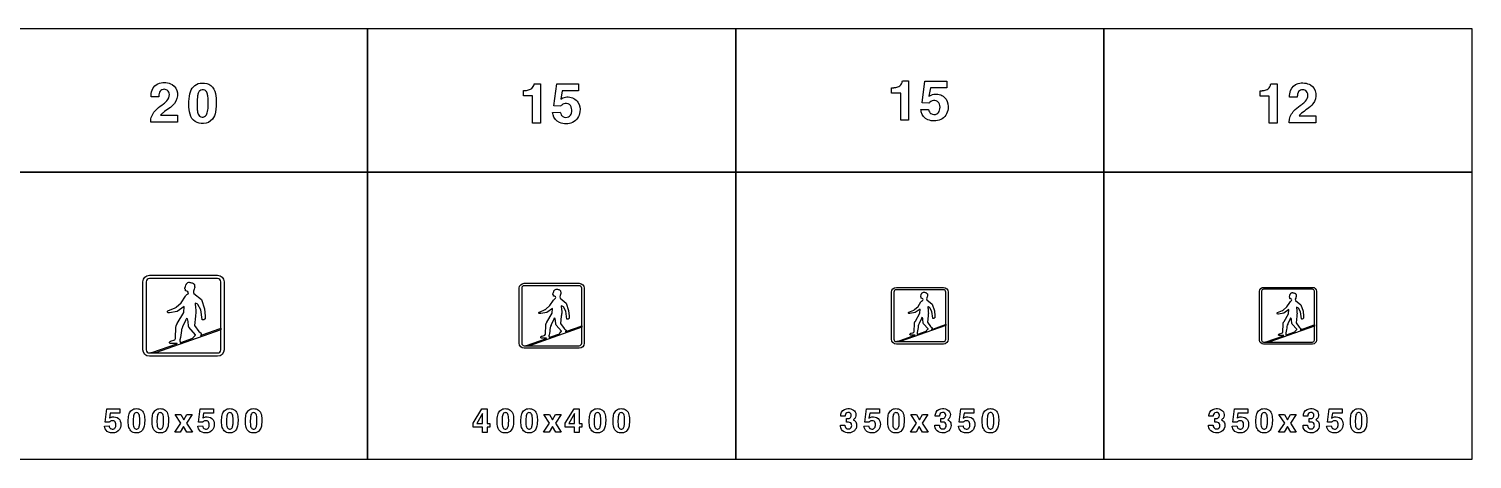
# Model space of a CAD drawing. Extents: x 0 to 18160, y 1159 to 3814.
# Drawn here: x 9262 to 18160, y 1159 to 3814 of the extents above; entities that cross this region are included whole.
import ezdxf

# ---------------------------------------------------------------- set-up
doc = ezdxf.new("R2010")
doc.units = 0
doc.header["$MEASUREMENT"] = 0

msp = doc.modelspace()

# ---------------------------------------------------------------- linework, layer by layer
for points in [[(9080, 2928.73), (11350, 2928.73), (11350, 3813.73), (9080, 3813.73)], [(11350, 2928.73), (13620, 2928.73), (13620, 3813.73), (11350, 3813.73)], [(13620, 2928.73), (15890, 2928.73), (15890, 3813.73), (13620, 3813.73)], [(15890, 2928.73), (18160, 2928.73), (18160, 3813.73), (15890, 3813.73)], [(9080, 1158.73), (11350, 1158.73), (11350, 2928.73), (9080, 2928.73)], [(11350, 1158.73), (13620, 1158.73), (13620, 2928.73), (11350, 2928.73)], [(13620, 1158.73), (15890, 1158.73), (15890, 2928.73), (13620, 2928.73)], [(15890, 1158.73), (18160, 1158.73), (18160, 2928.73), (15890, 2928.73)], [(10198.2, 1380.53), (10163.1, 1435.08), (10197.9, 1435.08), (10216.2, 1401.03), (10234.9, 1435.08), (10269, 1435.08), (10233.5, 1381.05), (10270, 1325.03), (10235.4, 1325.03), (10215.6, 1361.12), (10195.2, 1325.03), (10161, 1325.03)], [(12001, 1380.83), (12055.2, 1468.69), (12087.1, 1468.69), (12087.1, 1377.96), (12103.3, 1377.96), (12103.3, 1355.14), (12087.1, 1355.14), (12087.1, 1323.79), (12058.6, 1323.79), (12058.6, 1355.14), (12001, 1355.14)], [(12058.6, 1439.5), (12022.6, 1377.96), (12058.6, 1377.96)], [(12472.5, 1380.53), (12437.4, 1435.08), (12472.2, 1435.08), (12490.5, 1401.03), (12509.2, 1435.08), (12543.3, 1435.08), (12507.8, 1381.05), (12544.3, 1325.03), (12509.7, 1325.03), (12489.9, 1361.12), (12469.5, 1325.03), (12435.3, 1325.03)], [(12569, 1380.84), (12623.3, 1468.71), (12655.1, 1468.71), (12655.1, 1377.98), (12671.3, 1377.98), (12671.3, 1355.16), (12655.1, 1355.16), (12655.1, 1323.81), (12626.6, 1323.81), (12626.6, 1355.16), (12569, 1355.16)], [(12626.6, 1439.52), (12590.6, 1377.98), (12626.6, 1377.98)], [(14734.2, 1380.51), (14699.1, 1435.06), (14733.9, 1435.06), (14752.1, 1401.01), (14770.8, 1435.06), (14805, 1435.06), (14769.4, 1381.04), (14806, 1325.02), (14771.4, 1325.02), (14751.6, 1361.11), (14731.2, 1325.02), (14697, 1325.02)], [(17004.2, 1380.51), (16969.1, 1435.06), (17003.9, 1435.06), (17022.1, 1401.01), (17040.8, 1435.06), (17075, 1435.06), (17039.4, 1381.04), (17076, 1325.02), (17041.4, 1325.02), (17021.6, 1361.11), (17001.2, 1325.02), (16967, 1325.02)]]:
    msp.add_lwpolyline(points, close=True)
for points in [[(10012.9, 3237.58, -0.0640343), (10014.2, 3258.51, -0.161687), (10050, 3319.06, -0.0283718), (10091.8, 3351.44, 0.0545111), (10112.7, 3369.38, 0.192461), (10127.7, 3408.91, 0.234238), (10114.1, 3435.29, 0.196223), (10088.8, 3440.07, 0.252425), (10066.8, 3422.89, 0.0856617), (10062.7, 3405.87, 0.0202329), (10062, 3394.18), (10015.3, 3394.18, -0.0983795), (10021.4, 3435.49, -0.245047), (10067.6, 3478.62, -0.207102), (10144.5, 3470.28, -0.233443), (10177, 3417.95, -0.20961), (10158.8, 3353.77, -0.0785124), (10124.9, 3322.3, 0.0107372), (10089.1, 3296.51, 0.0665092), (10073.2, 3280.47), (10177.7, 3280.47), (10177.7, 3237.58)], [(10247.9, 3350.22, -0.0563084), (10253.9, 3413.06, -0.130301), (10276.1, 3456.86, -0.174843), (10317.9, 3478.26, -0.147552), (10371, 3471.63, -0.192146), (10407.8, 3428.46, -0.0833996), (10417.1, 3371.43, -0.0545507), (10412.1, 3300.65, -0.116773), (10393, 3256.58, -0.221099), (10338.1, 3228.89, -0.162564), (10286.7, 3241.41, -0.174743), (10255.4, 3286.83, -0.0640867), (10247.9, 3345.52)], [(12310.9, 3433.18), (12324.1, 3433.18, 0.0261527), (12330.1, 3433.85, 0.0824327), (12354.9, 3441.08, 0.211118), (12374.9, 3464.81, 0.0230957), (12377.6, 3474.72), (12415.7, 3474.72), (12415.7, 3232.74), (12367.1, 3232.74), (12367.1, 3399.76), (12310.9, 3399.76)], [(12491, 3297.73), (12538, 3299.51, 0.0452719), (12544.4, 3283.28, 0.0567733), (12549.1, 3276.41, 0.070207), (12553.5, 3272.93, 0.264984), (12589.6, 3271.03, 0.20748), (12607, 3294.14, 0.147389), (12605.8, 3332.17, 0.308532), (12576.4, 3353.58, 0.215743), (12546.7, 3343.35, 0.028781), (12541.3, 3337.11), (12498.7, 3339.12), (12516.5, 3473.8), (12650.5, 3473.8), (12650.5, 3431.93), (12550.1, 3431.93), (12541.1, 3379.92, -0.0211252), (12554.1, 3387.46, -0.121371), (12587.4, 3393.31, -0.244671), (12647.2, 3361.36, -0.173069), (12658.8, 3302.23, -0.256779), (12613.6, 3236.24, -0.199585), (12534, 3235.17, -0.245625), (12493.7, 3284.07, -0.0170062)], [(14580.9, 3450.67), (14594, 3450.67, 0.0261527), (14600.1, 3451.35, 0.0824327), (14624.9, 3458.57, 0.211118), (14644.9, 3482.31, 0.0230957), (14647.6, 3492.22), (14685.7, 3492.22), (14685.7, 3250.24), (14637.1, 3250.24), (14637.1, 3417.26), (14580.9, 3417.26)], [(14761, 3315.23), (14808, 3317.01, 0.0452719), (14814.4, 3300.77, 0.0567733), (14819.1, 3293.9, 0.070207), (14823.5, 3290.43, 0.264984), (14859.6, 3288.53, 0.20748), (14877, 3311.64, 0.147389), (14875.8, 3349.67, 0.308532), (14846.4, 3371.07, 0.215743), (14816.7, 3360.85, 0.028781), (14811.3, 3354.61), (14768.7, 3356.62), (14786.5, 3491.3), (14920.5, 3491.3), (14920.5, 3449.43), (14820.1, 3449.43), (14811.1, 3397.42, -0.0211252), (14824, 3404.96, -0.121371), (14857.4, 3410.81, -0.244671), (14917.2, 3378.86, -0.173069), (14928.7, 3319.73, -0.256779), (14883.6, 3253.74, -0.199585), (14804, 3252.67, -0.245625), (14763.7, 3301.56, -0.0170062)], [(16852.4, 3432.16), (16865.5, 3432.16, 0.0261527), (16871.5, 3432.83, 0.0824327), (16896.4, 3440.06, 0.211118), (16916.4, 3463.79, 0.0230957), (16919, 3473.7), (16957.1, 3473.7), (16957.1, 3231.72), (16908.5, 3231.72), (16908.5, 3398.74), (16852.4, 3398.74)], [(17032.5, 3234.72, -0.0640343), (17033.8, 3255.65, -0.161687), (17069.6, 3316.19, -0.0283718), (17111.4, 3348.58, 0.0545111), (17132.3, 3366.51, 0.192461), (17147.3, 3406.04, 0.234238), (17133.7, 3432.42, 0.196223), (17108.4, 3437.2, 0.252425), (17086.4, 3420.02, 0.0856617), (17082.3, 3403, 0.0202329), (17081.6, 3391.31), (17034.9, 3391.31, -0.0983795), (17041, 3432.62, -0.245047), (17087.1, 3475.75, -0.207102), (17164.1, 3467.42, -0.233443), (17196.6, 3415.09, -0.20961), (17178.4, 3350.91, -0.0785124), (17144.5, 3319.43, 0.0107372), (17108.7, 3293.64, 0.0665092), (17092.8, 3277.61), (17197.3, 3277.61), (17197.3, 3234.72)], [(10299.2, 3319.69, 0.0124589), (10299.8, 3313.37, 0.0668192), (10305.4, 3287.98, 0.615362), (10356.3, 3282.37, 0.0726881), (10361.7, 3295.4, 0.0588562), (10366.4, 3332.68, 0.0389037), (10364.8, 3399.67, 0.084671), (10358.2, 3423.01, 0.156013), (10346.8, 3435.17, 0.143208), (10331, 3438.14, 0.172584), (10315.3, 3431.93, 0.132565), (10305.3, 3416.37, 0.0498315), (10300.8, 3394.65, 0.0368731)], [(10005, 1793.73, -0.414213), (9965, 1833.73), (9965, 2253.73, -0.414213), (10005, 2293.73), (10425, 2293.73, -0.414213), (10465, 2253.73), (10465, 1833.73, -0.414213), (10425, 1793.73)], [(10005, 1813.73), (10425, 1813.73, 0.414213), (10445, 1833.73), (10445, 2253.73, 0.414213), (10425, 2273.73), (10005, 2273.73, 0.414213), (9985, 2253.73), (9985, 1833.73, 0.414213)], [(10175, 1870.91, 0.0567649), (10174.8, 1871.85), (10133.1, 1871.97, -0.0508639), (10130, 1874.92, -0.133169), (10129.1, 1876.8, -0.131043), (10129.5, 1879.87, -0.0101784), (10131.3, 1883.4, -0.199456), (10134.7, 1886.23), (10137.8, 1887.07), (10140.7, 1887.94), (10155, 1891.93, 0.253061), (10166.2, 1902.74), (10167.8, 1974.83, -0.0256857), (10170.3, 1983.55, -0.0723394), (10171.8, 1986.63, 0.0199243), (10173, 1988.3, -0.0137899), (10174.4, 1991.03, 0.0345737), (10176.9, 1995.04), (10216.4, 2064.32), (10219.1, 2101.38), (10176.3, 2069.89), (10129.3, 2060.84), (10117.9, 2060.86), (10115.9, 2065.36, 0.036649), (10115.8, 2066.66, -0.105235), (10115.9, 2069.78, -0.13669), (10118.7, 2073.5), (10163.7, 2092.46, 0.0907276), (10169.6, 2096.11), (10200.2, 2123.27), (10200.7, 2123.64), (10226.5, 2163.71, -0.122815), (10239.8, 2176.81), (10243.5, 2179.57, 0.368363), (10241.9, 2191.06, 0.211916), (10229.3, 2196.75, -0.385325), (10227.8, 2197.73), (10227.4, 2205.35, 0.368378), (10226.9, 2206.08, -0.413368), (10223.8, 2214.05), (10227.3, 2225.03), (10229.1, 2231.76, -0.0883872), (10231.4, 2236.64, -0.0124485), (10233.9, 2239.67, -0.0240471), (10237.4, 2244.63, -0.168444), (10247.4, 2250.15, -0.0795729), (10250.8, 2250.19, 0.0148114), (10258.5, 2248.91, -0.034073), (10269.1, 2245.99, -0.0948834), (10276.4, 2241.5), (10278.9, 2239.16, -0.0812881), (10282, 2235.38, -0.0191795), (10282.5, 2234.15, 0.0185465), (10283.5, 2226.84, 0.0252788), (10284.1, 2222.97, -0.0635996), (10284.3, 2220.54, -0.00616), (10283.5, 2215.51, -0.041713), (10279.3, 2200.77, 0.28875), (10278.5, 2181.44), (10325.1, 2142.84), (10344.5, 2086.34), (10348.2, 2041.45, -0.0238113), (10348.7, 2029.4, -0.0203937), (10348.6, 2027.31, -0.210522), (10346.2, 2022.27, -0.150925), (10335.7, 2017.59, -0.0627098), (10332.7, 2017.56, -0.133775), (10330.4, 2018.49), (10330.3, 2019.38), (10322.2, 2079.67), (10304.3, 2112.67), (10298.6, 2116.45, 0.127305), (10287.7, 2121.29), (10287.6, 2109.79, -0.0497893), (10289, 2100.49), (10290.9, 2072.37, -0.0049151), (10291.3, 2064.86, -0.033578), (10291.3, 2063.76, -0.0192314), (10289.4, 2049.44), (10288.2, 2041.63), (10282.9, 1984.23), (10309.4, 1945.96, 0.13893), (10311.8, 1943.75), (10321.4, 1937.27, -0.0716663), (10322.8, 1935.94, -0.038619), (10324.6, 1932.85, -0.231903), (10323.7, 1926.45), (10319.2, 1922.33), (10319.5, 1921.02), (10321.6, 1921.97), (10330.6, 1925.2), (10441.3, 1965.47), (10442.1, 1965.76), (10445, 1966.79), (10445, 1955.74), (10041.8, 1813.73), (10013.6, 1813.73), (10019.6, 1815.87), (10172.9, 1870.1)], [(12315, 1843.73, -0.414213), (12285, 1873.73), (12285, 2213.73, -0.414213), (12315, 2243.73), (12655, 2243.73, -0.414213), (12685, 2213.73), (12685, 1873.73, -0.414213), (12655, 1843.73)], [(12315, 1858.73), (12655, 1858.73, 0.414213), (12670, 1873.73), (12670, 2213.73, 0.414213), (12655, 2228.73), (12315, 2228.73, 0.414213), (12300, 2213.73), (12300, 1873.73, 0.414213)], [(12454, 1904.47, 0.0567649), (12453.8, 1905.22), (12420.5, 1905.32, -0.0508639), (12418, 1907.68, -0.133169), (12417.2, 1909.19, -0.131043), (12417.6, 1911.64, -0.0101784), (12419.1, 1914.46, -0.199456), (12421.8, 1916.73), (12424.2, 1917.4), (12426.6, 1918.1), (12438, 1921.29, 0.253061), (12446.9, 1929.94), (12448.3, 1987.61, -0.0256857), (12450.3, 1994.58, -0.0723394), (12451.5, 1997.05, 0.0199243), (12452.4, 1998.39, -0.0137899), (12453.5, 2000.57, 0.0345737), (12455.5, 2003.77), (12487.1, 2059.2), (12489.3, 2088.85), (12455.1, 2063.65), (12417.5, 2056.42), (12408.3, 2056.43), (12406.7, 2060.03, 0.036649), (12406.6, 2061.07, -0.105235), (12406.7, 2063.57, -0.13669), (12408.9, 2066.54), (12444.9, 2081.72, 0.0907276), (12449.7, 2084.63), (12474.4, 2106.51), (12495.2, 2138.72, -0.122815), (12505.8, 2149.19), (12508.8, 2151.4, 0.368363), (12507.6, 2160.6, 0.211916), (12497.5, 2165.14, -0.385325), (12496.3, 2165.93), (12495.9, 2172.02, 0.368378), (12495.5, 2172.61, -0.413368), (12493.1, 2178.98), (12495.8, 2187.77), (12497.3, 2193.15, -0.0883872), (12499.1, 2197.05, -0.0124485), (12501.1, 2199.48, -0.0240471), (12503.9, 2203.45, -0.168444), (12511.9, 2207.87, -0.0795729), (12514.6, 2207.9, 0.0148114), (12520.8, 2206.87, -0.034073), (12529.3, 2204.54, -0.0948834), (12535.1, 2200.95), (12537.1, 2199.07, -0.0812881), (12539.6, 2196.05, -0.0191795), (12540, 2195.07, 0.0185465), (12540.8, 2189.22, 0.0252788), (12541.2, 2186.12, -0.0635996), (12541.4, 2184.18, -0.00616), (12540.8, 2180.16, -0.041713), (12537.5, 2168.36, 0.28875), (12536.8, 2152.9), (12574.1, 2122.02), (12589.6, 2076.82), (12592.6, 2040.91, -0.0238113), (12593, 2031.26, -0.0203937), (12592.9, 2029.59, -0.210522), (12591, 2025.56, -0.150925), (12582.6, 2021.82, -0.0627098), (12580.2, 2021.79, -0.133775), (12578.3, 2022.53), (12578.2, 2023.25), (12571.8, 2071.48), (12557.5, 2097.88), (12552.9, 2100.9, 0.127305), (12544.1, 2104.78), (12544.1, 2095.58, -0.0497893), (12545.2, 2088.14), (12546.7, 2065.64, -0.0049151), (12547, 2059.63, -0.033578), (12547, 2058.75, -0.0192314), (12545.5, 2047.3), (12544.5, 2041.05), (12540.3, 1995.13), (12561.5, 1964.51, 0.13893), (12563.5, 1962.75), (12571.1, 1957.56, -0.0716663), (12572.3, 1956.5, -0.038619), (12573.7, 1954.02, -0.231903), (12573, 1948.9), (12569.3, 1945.61), (12569.6, 1944.56), (12571.3, 1945.32), (12578.4, 1947.91), (12667, 1980.12), (12667.7, 1980.35), (12670, 1981.18), (12670, 1972.33), (12347.4, 1858.73), (12324.9, 1858.73), (12329.7, 1860.44), (12452.3, 1903.83)], [(14610, 1868.73, -0.414213), (14580, 1898.73), (14580, 2188.73, -0.414213), (14610, 2218.73), (14900, 2218.73, -0.414213), (14930, 2188.73), (14930, 1898.73, -0.414213), (14900, 1868.73)], [(14610, 1883.73), (14900, 1883.73, 0.414213), (14915, 1898.73), (14915, 2188.73, 0.414213), (14900, 2203.73), (14610, 2203.73, 0.414213), (14595, 2188.73), (14595, 1898.73, 0.414213)], [(14726, 1923.74, 0.0567649), (14725.9, 1924.39), (14696.7, 1924.48, -0.0508639), (14694.5, 1926.54, -0.133169), (14693.8, 1927.86, -0.131043), (14694.2, 1930.01, -0.0101784), (14695.4, 1932.48, -0.199456), (14697.8, 1934.47), (14699.9, 1935.05), (14702, 1935.66), (14712, 1938.45, 0.253061), (14719.8, 1946.02), (14721, 1996.49, -0.0256857), (14722.7, 2002.58, -0.0723394), (14723.8, 2004.75, 0.0199243), (14724.6, 2005.91, -0.0137899), (14725.6, 2007.82, 0.0345737), (14727.3, 2010.63), (14755, 2059.12), (14756.9, 2085.07), (14726.9, 2063.02), (14694, 2056.69), (14686, 2056.7), (14684.6, 2059.85, 0.036649), (14684.5, 2060.76, -0.105235), (14684.6, 2062.95, -0.13669), (14686.6, 2065.55), (14718.1, 2078.83, 0.0907276), (14722.2, 2081.38), (14743.8, 2100.52), (14762, 2128.7, -0.122815), (14771.3, 2137.87), (14773.9, 2139.8, 0.368363), (14772.8, 2147.85, 0.211916), (14764, 2151.82, -0.385325), (14763, 2152.51), (14762.6, 2157.84, 0.368378), (14762.3, 2158.35, -0.413368), (14760.2, 2163.94), (14762.6, 2171.63), (14763.9, 2176.33, -0.0883872), (14765.5, 2179.75, -0.0124485), (14767.2, 2181.87, -0.0240471), (14769.7, 2185.34, -0.168444), (14776.7, 2189.21, -0.0795729), (14779, 2189.23, 0.0148114), (14784.4, 2188.34, -0.034073), (14791.9, 2186.3, -0.0948834), (14796.9, 2183.15), (14798.7, 2181.51, -0.0812881), (14800.9, 2178.87, -0.0191795), (14801.2, 2178.01, 0.0185465), (14801.9, 2172.89, 0.0252788), (14802.3, 2170.18, -0.0635996), (14802.5, 2168.48, -0.00616), (14801.9, 2164.96, -0.041713), (14799, 2154.64, 0.28875), (14798.4, 2141.11), (14831, 2114.09), (14844.6, 2074.54), (14847.2, 2043.12, -0.0238113), (14847.6, 2034.68, -0.0203937), (14847.5, 2033.22, -0.210522), (14845.8, 2029.69, -0.150925), (14838.5, 2026.42, -0.0627098), (14836.4, 2026.39, -0.133775), (14834.8, 2027.04), (14834.7, 2027.67), (14829.1, 2069.87), (14816.5, 2092.97), (14812.5, 2095.61, 0.127305), (14804.9, 2099.01), (14804.8, 2090.95, -0.0497893), (14805.8, 2084.44), (14807.1, 2064.76, -0.0049151), (14807.4, 2059.51, -0.033578), (14807.4, 2058.74, -0.0192314), (14806.1, 2048.71), (14805.2, 2043.24), (14801.5, 2003.07), (14820.1, 1976.27, 0.13893), (14821.8, 1974.73), (14828.5, 1970.19, -0.0716663), (14829.5, 1969.26, -0.038619), (14830.7, 1967.09, -0.231903), (14830.1, 1962.62), (14826.9, 1959.73), (14827.1, 1958.81), (14828.6, 1959.48), (14834.9, 1961.75), (14912.4, 1989.93), (14913, 1990.13), (14915, 1990.86), (14915, 1983.12), (14632.7, 1883.72), (14613, 1883.72), (14617.2, 1885.21), (14724.5, 1923.18)], [(16874, 1868.74, -0.414213), (16850, 1892.74), (16850, 2194.73, -0.414213), (16874, 2218.73), (17176, 2218.73, -0.414213), (17200, 2194.73), (17200, 1892.74, -0.414213), (17176, 1868.74)], [(16874, 1880.74), (17176, 1880.74, 0.414213), (17188, 1892.74), (17188, 2194.73, 0.414213), (17176, 2206.73), (16874, 2206.73, 0.414213), (16862, 2194.73), (16862, 1892.74, 0.414213)], [(16999.1, 1920.75, 0.0567649), (16998.9, 1921.41), (16969.7, 1921.5, -0.0508639), (16967.6, 1923.56, -0.133169), (16966.9, 1924.88, -0.131043), (16967.2, 1927.02, -0.0101784), (16968.5, 1929.5, -0.199456), (16970.9, 1931.48), (16973, 1932.07), (16975.1, 1932.68), (16985.1, 1935.47, 0.253061), (16992.9, 1943.04), (16994.1, 1993.5, -0.0256857), (16995.8, 1999.6, -0.0723394), (16996.9, 2001.76, 0.0199243), (16997.7, 2002.93, -0.0137899), (16998.7, 2004.84, 0.0345737), (17000.4, 2007.64), (17028.1, 2056.14), (17030, 2082.08), (17000, 2060.04), (16967.1, 2053.71), (16959.1, 2053.72), (16957.7, 2056.87, 0.036649), (16957.6, 2057.78, -0.105235), (16957.7, 2059.96, -0.13669), (16959.7, 2062.57), (16991.2, 2075.84, 0.0907276), (16995.3, 2078.39), (17016.9, 2097.54), (17035.1, 2125.72, -0.122815), (17044.4, 2134.89), (17047, 2136.82, 0.368363), (17045.9, 2144.86, 0.211916), (17037.1, 2148.84, -0.385325), (17036.1, 2149.53), (17035.7, 2154.86, 0.368378), (17035.4, 2155.37, -0.413368), (17033.3, 2160.95), (17035.7, 2168.64), (17037, 2173.35, -0.0883872), (17038.6, 2176.76, -0.0124485), (17040.3, 2178.88, -0.0240471), (17042.8, 2182.36, -0.168444), (17049.8, 2186.23, -0.0795729), (17052.1, 2186.25, 0.0148114), (17057.5, 2185.35, -0.034073), (17065, 2183.31, -0.0948834), (17070, 2180.17), (17071.8, 2178.53, -0.0812881), (17074, 2175.89, -0.0191795), (17074.3, 2175.02, 0.0185465), (17075, 2169.91, 0.0252788), (17075.4, 2167.2, -0.0635996), (17075.6, 2165.5, -0.00616), (17075, 2161.98, -0.041713), (17072.1, 2151.65, 0.28875), (17071.5, 2138.13), (17104.1, 2111.11), (17117.7, 2071.56), (17120.3, 2040.14, -0.0238113), (17120.7, 2031.7, -0.0203937), (17120.6, 2030.23, -0.210522), (17118.9, 2026.71, -0.150925), (17111.6, 2023.43, -0.0627098), (17109.5, 2023.41, -0.133775), (17107.9, 2024.06), (17107.8, 2024.68), (17102.2, 2066.89), (17089.6, 2089.98), (17085.6, 2092.63, 0.127305), (17078, 2096.02), (17077.9, 2087.97, -0.0497893), (17078.9, 2081.46), (17080.2, 2061.78, -0.0049151), (17080.5, 2056.52, -0.033578), (17080.5, 2055.75, -0.0192314), (17079.2, 2045.73), (17078.3, 2040.26), (17074.6, 2000.08), (17093.1, 1973.29, 0.13893), (17094.9, 1971.74), (17101.6, 1967.21, -0.0716663), (17102.6, 1966.28, -0.038619), (17103.8, 1964.11, -0.231903), (17103.2, 1959.63), (17100, 1956.75), (17100.2, 1955.83), (17101.7, 1956.49), (17108, 1958.76), (17185.5, 1986.94), (17186, 1987.15), (17188.1, 1987.87), (17188.1, 1980.13), (16905.8, 1880.73), (16886.1, 1880.73), (16890.3, 1882.23), (16997.6, 1920.19)], [(10274.6, 1906.31), (10275.4, 1909.41, -0.208243), (10278, 1914.11), (10284.7, 1920.5), (10287.6, 1923.24, 0.166799), (10288.9, 1925.36), (10288.3, 1926.59), (10248.9, 1972.13), (10245.4, 1980.22), (10243.8, 2008.96), (10241.8, 2016.04), (10240, 2023.53), (10233.5, 2026.56), (10230.5, 2021.79, -0.0076273), (10229.5, 2019), (10209.5, 1974.14), (10209, 1973.08, 0.0853891), (10202.4, 1952.6, -0.020977), (10193.1, 1895.3, -0.0052149), (10192.4, 1892.46, 0.157406), (10192.4, 1889.46, -0.0975752), (10193.3, 1885.75, 0.0813759), (10193.9, 1883.42, -0.01905), (10193.8, 1880.59, 0.0800373), (10194.1, 1878.45, 0.174753), (10194.9, 1878), (10199, 1879.31), (10272.8, 1905.6)], [(12533.7, 1932.79), (12534.3, 1935.27, -0.208243), (12536.4, 1939.03), (12541.7, 1944.14), (12544.1, 1946.33, 0.166799), (12545.2, 1948.03), (12544.7, 1949.02), (12513.1, 1985.45), (12510.3, 1991.92), (12509, 2014.91), (12507.4, 2020.58), (12506, 2026.57), (12500.8, 2028.99), (12498.4, 2025.17, -0.0076273), (12497.6, 2022.94), (12481.6, 1987.05), (12481.2, 1986.21, 0.0853891), (12475.9, 1969.83, -0.020977), (12468.5, 1923.98, -0.0052149), (12467.9, 1921.72, 0.157406), (12467.9, 1919.31, -0.0975752), (12468.7, 1916.35, 0.0813759), (12469.1, 1914.48, -0.01905), (12469.1, 1912.21, 0.0800373), (12469.3, 1910.5, 0.174753), (12469.9, 1910.14), (12473.2, 1911.19), (12532.2, 1932.23)], [(14795.7, 1948.52), (14796.3, 1950.69, -0.208243), (14798.1, 1953.98), (14802.8, 1958.45), (14804.8, 1960.37, 0.166799), (14805.8, 1961.85), (14805.3, 1962.71), (14777.7, 1994.59), (14775.3, 2000.25), (14774.2, 2020.37), (14772.7, 2025.33), (14771.5, 2030.57), (14766.9, 2032.69), (14764.8, 2029.35, -0.0076273), (14764.1, 2027.4), (14750.1, 1996), (14749.8, 1995.26, 0.0853891), (14745.2, 1980.92, -0.020977), (14738.7, 1940.81, -0.0052149), (14738.1, 1938.83, 0.157406), (14738.2, 1936.72, -0.0975752), (14738.8, 1934.13, 0.0813759), (14739.2, 1932.49, -0.01905), (14739.2, 1930.51, 0.0800373), (14739.3, 1929.02, 0.174753), (14739.9, 1928.7), (14742.8, 1929.62), (14794.4, 1948.02)], [(17068.8, 1945.53), (17069.4, 1947.7, -0.208243), (17071.2, 1950.99), (17075.9, 1955.47), (17077.9, 1957.38, 0.166799), (17078.8, 1958.87), (17078.4, 1959.73), (17050.8, 1991.61), (17048.4, 1997.27), (17047.2, 2017.39), (17045.8, 2022.35), (17044.6, 2027.59), (17040, 2029.71), (17037.9, 2026.37, -0.0076273), (17037.2, 2024.42), (17023.2, 1993.01), (17022.9, 1992.27, 0.0853891), (17018.2, 1977.94, -0.020977), (17011.8, 1937.83, -0.0052149), (17011.2, 1935.84, 0.157406), (17011.2, 1933.74, -0.0975752), (17011.9, 1931.15, 0.0813759), (17012.3, 1929.51, -0.01905), (17012.3, 1927.53, 0.0800373), (17012.4, 1926.03, 0.174753), (17013, 1925.72), (17015.9, 1926.64), (17067.5, 1945.04)], [(9727.75, 1362.61), (9755.92, 1363.68, 0.0452719), (9759.76, 1353.94, 0.0567733), (9762.6, 1349.82, 0.070207), (9765.26, 1347.73, 0.264984), (9786.87, 1346.59, 0.20748), (9797.32, 1360.46, 0.147389), (9796.63, 1383.28, 0.308532), (9779, 1396.12, 0.215743), (9761.13, 1389.98, 0.028781), (9757.91, 1386.24), (9732.34, 1387.45), (9743.03, 1468.25), (9823.46, 1468.25), (9823.46, 1443.13), (9763.2, 1443.13), (9757.82, 1411.93, -0.0211252), (9765.57, 1416.45, -0.121371), (9785.57, 1419.96, -0.244671), (9821.44, 1400.79, -0.173069), (9828.39, 1365.31, -0.256779), (9801.28, 1325.72, -0.199585), (9753.55, 1325.08, -0.245625), (9729.38, 1354.41, -0.0170062)], [(9874.18, 1393.02, -0.0563084), (9877.8, 1430.72, -0.130301), (9891.12, 1457, -0.174843), (9916.22, 1469.84, -0.147552), (9948.09, 1465.86, -0.192146), (9970.17, 1439.96, -0.0833996), (9975.72, 1405.74, -0.0545507), (9972.71, 1363.28, -0.116773), (9961.26, 1336.83, -0.221099), (9928.35, 1320.22, -0.162564), (9897.47, 1327.73, -0.174743), (9878.71, 1354.98, -0.0640867), (9874.23, 1390.2)], [(9905.01, 1374.7, 0.0124589), (9905.32, 1370.91, 0.0668192), (9908.68, 1355.67, 0.615362), (9939.23, 1352.3, 0.0726881), (9942.5, 1360.12, 0.0588562), (9945.32, 1382.49, 0.0389037), (9944.34, 1422.68, 0.084671), (9940.39, 1436.69, 0.156013), (9933.52, 1443.99, 0.143208), (9924.08, 1445.76, 0.172584), (9914.63, 1442.04, 0.132565), (9908.66, 1432.71, 0.0498315), (9905.93, 1419.67, 0.0368731)], [(10020.9, 1393.02, -0.0563084), (10024.6, 1430.72, -0.130301), (10037.9, 1457, -0.174843), (10063, 1469.84, -0.147552), (10094.8, 1465.86, -0.192146), (10116.9, 1439.96, -0.0833996), (10122.5, 1405.74, -0.0545507), (10119.5, 1363.28, -0.116773), (10108, 1336.83, -0.221099), (10075.1, 1320.22, -0.162564), (10044.2, 1327.73, -0.174743), (10025.5, 1354.98, -0.0640867), (10021, 1390.2)], [(10051.8, 1374.7, 0.0124589), (10052.1, 1370.91, 0.0668192), (10055.4, 1355.67, 0.615362), (10086, 1352.3, 0.0726881), (10089.2, 1360.12, 0.0588562), (10092.1, 1382.49, 0.0389037), (10091.1, 1422.68, 0.084671), (10087.1, 1436.69, 0.156013), (10080.3, 1443.99, 0.143208), (10070.8, 1445.76, 0.172584), (10061.4, 1442.04, 0.132565), (10055.4, 1432.71, 0.0498315), (10052.7, 1419.67, 0.0368731)], [(10303.3, 1362.62), (10331.5, 1363.69, 0.0452719), (10335.3, 1353.95, 0.0567733), (10338.2, 1349.83, 0.070207), (10340.8, 1347.74, 0.264984), (10362.4, 1346.6, 0.20748), (10372.9, 1360.47, 0.147389), (10372.2, 1383.29, 0.308532), (10354.6, 1396.13, 0.215743), (10336.7, 1389.99, 0.028781), (10333.5, 1386.25), (10307.9, 1387.46), (10318.6, 1468.26), (10399, 1468.26), (10399, 1443.14), (10338.8, 1443.14), (10333.4, 1411.93, -0.0211252), (10341.1, 1416.46, -0.121371), (10361.1, 1419.97, -0.244671), (10397, 1400.8, -0.173069), (10404, 1365.32, -0.256779), (10376.8, 1325.73, -0.199585), (10329.1, 1325.09, -0.245625), (10305, 1354.42, -0.0170062)], [(10449.7, 1393.02, -0.0563084), (10453.4, 1430.72, -0.130301), (10466.7, 1457, -0.174843), (10491.8, 1469.84, -0.147552), (10523.7, 1465.86, -0.192146), (10545.7, 1439.96, -0.0833996), (10551.3, 1405.74, -0.0545507), (10548.3, 1363.28, -0.116773), (10536.8, 1336.83, -0.221099), (10503.9, 1320.22, -0.162564), (10473, 1327.73, -0.174743), (10454.3, 1354.98, -0.0640867), (10449.8, 1390.2)], [(10480.6, 1374.7, 0.0124589), (10480.9, 1370.91, 0.0668192), (10484.3, 1355.67, 0.615362), (10514.8, 1352.3, 0.0726881), (10518.1, 1360.12, 0.0588562), (10520.9, 1382.49, 0.0389037), (10519.9, 1422.68, 0.084671), (10516, 1436.69, 0.156013), (10509.1, 1443.99, 0.143208), (10499.7, 1445.76, 0.172584), (10490.2, 1442.04, 0.132565), (10484.2, 1432.71, 0.0498315), (10481.5, 1419.67, 0.0368731)], [(10596.5, 1393.01, -0.0563084), (10600.1, 1430.71, -0.130301), (10613.4, 1456.99, -0.174843), (10638.5, 1469.83, -0.147552), (10670.4, 1465.85, -0.192146), (10692.5, 1439.95, -0.0833996), (10698, 1405.73, -0.0545507), (10695, 1363.27, -0.116773), (10683.6, 1336.82, -0.221099), (10650.7, 1320.21, -0.162564), (10619.8, 1327.72, -0.174743), (10601, 1354.97, -0.0640867), (10596.5, 1390.19)], [(10627.3, 1374.69, 0.0124589), (10627.6, 1370.9, 0.0668192), (10631, 1355.66, 0.615362), (10661.5, 1352.3, 0.0726881), (10664.8, 1360.12, 0.0588562), (10667.6, 1382.49, 0.0389037), (10666.7, 1422.67, 0.084671), (10662.7, 1436.68, 0.156013), (10655.8, 1443.98, 0.143208), (10646.4, 1445.76, 0.172584), (10636.9, 1442.03, 0.132565), (10631, 1432.7, 0.0498315), (10628.2, 1419.67, 0.0368731)], [(12148.5, 1393.02, -0.0563084), (12152.1, 1430.72, -0.130301), (12165.4, 1457, -0.174843), (12190.5, 1469.84, -0.147552), (12222.4, 1465.86, -0.192146), (12244.5, 1439.96, -0.0833996), (12250, 1405.74, -0.0545507), (12247, 1363.28, -0.116773), (12235.6, 1336.83, -0.221099), (12202.7, 1320.22, -0.162564), (12171.8, 1327.73, -0.174743), (12153, 1354.98, -0.0640867), (12148.5, 1390.2)], [(12179.3, 1374.7, 0.0124589), (12179.6, 1370.91, 0.0668192), (12183, 1355.67, 0.615362), (12213.5, 1352.3, 0.0726881), (12216.8, 1360.12, 0.0588562), (12219.6, 1382.49, 0.0389037), (12218.6, 1422.68, 0.084671), (12214.7, 1436.69, 0.156013), (12207.8, 1443.99, 0.143208), (12198.4, 1445.76, 0.172584), (12188.9, 1442.04, 0.132565), (12183, 1432.71, 0.0498315), (12180.2, 1419.67, 0.0368731)], [(12295.2, 1393.02, -0.0563084), (12298.9, 1430.72, -0.130301), (12312.2, 1457, -0.174843), (12337.3, 1469.84, -0.147552), (12369.1, 1465.86, -0.192146), (12391.2, 1439.96, -0.0833996), (12396.8, 1405.74, -0.0545507), (12393.8, 1363.28, -0.116773), (12382.3, 1336.83, -0.221099), (12349.4, 1320.22, -0.162564), (12318.5, 1327.73, -0.174743), (12299.8, 1354.98, -0.0640867), (12295.3, 1390.2)], [(12326.1, 1374.7, 0.0124589), (12326.4, 1370.91, 0.0668192), (12329.7, 1355.67, 0.615362), (12360.3, 1352.3, 0.0726881), (12363.5, 1360.12, 0.0588562), (12366.4, 1382.49, 0.0389037), (12365.4, 1422.68, 0.084671), (12361.4, 1436.69, 0.156013), (12354.6, 1443.99, 0.143208), (12345.1, 1445.76, 0.172584), (12335.7, 1442.04, 0.132565), (12329.7, 1432.71, 0.0498315), (12327, 1419.67, 0.0368731)], [(12716.5, 1393.02, -0.0563084), (12720.1, 1430.72, -0.130301), (12733.4, 1457, -0.174843), (12758.5, 1469.84, -0.147552), (12790.4, 1465.86, -0.192146), (12812.5, 1439.96, -0.0833996), (12818, 1405.74, -0.0545507), (12815, 1363.28, -0.116773), (12803.6, 1336.83, -0.221099), (12770.7, 1320.22, -0.162564), (12739.8, 1327.73, -0.174743), (12721, 1354.98, -0.0640867), (12716.5, 1390.2)], [(12747.3, 1374.7, 0.0124589), (12747.6, 1370.91, 0.0668192), (12751, 1355.67, 0.615362), (12781.5, 1352.3, 0.0726881), (12784.8, 1360.12, 0.0588562), (12787.6, 1382.49, 0.0389037), (12786.7, 1422.68, 0.084671), (12782.7, 1436.69, 0.156013), (12775.8, 1443.99, 0.143208), (12766.4, 1445.76, 0.172584), (12757, 1442.04, 0.132565), (12751, 1432.71, 0.0498315), (12748.3, 1419.67, 0.0368731)], [(12863.2, 1393.01, -0.0563084), (12866.9, 1430.71, -0.130301), (12880.2, 1456.99, -0.174843), (12905.3, 1469.83, -0.147552), (12937.2, 1465.85, -0.192146), (12959.2, 1439.95, -0.0833996), (12964.8, 1405.73, -0.0545507), (12961.8, 1363.27, -0.116773), (12950.3, 1336.82, -0.221099), (12917.4, 1320.21, -0.162564), (12886.5, 1327.72, -0.174743), (12867.8, 1354.97, -0.0640867), (12863.3, 1390.19)], [(12894.1, 1374.69, 0.0124589), (12894.4, 1370.9, 0.0668192), (12897.8, 1355.66, 0.615362), (12928.3, 1352.3, 0.0726881), (12931.6, 1360.12, 0.0588562), (12934.4, 1382.49, 0.0389037), (12933.4, 1422.67, 0.084671), (12929.5, 1436.68, 0.156013), (12922.6, 1443.98, 0.143208), (12913.2, 1445.76, 0.172584), (12903.7, 1442.03, 0.132565), (12897.7, 1432.7, 0.0498315), (12895, 1419.67, 0.0368731)], [(14264.9, 1369.35), (14292.7, 1369.35, 0.0411845), (14294, 1360.23, 0.335066), (14312.3, 1345.06, 0.276505), (14331.4, 1353.78, 0.158203), (14334.8, 1366.22, 0.0878221), (14333, 1375.77, 0.217575), (14321.9, 1385.89, 0.0882727), (14309.1, 1387.76), (14302.7, 1387.76), (14302.7, 1408.92, 0.0282129), (14314.4, 1409.28, 0.50028), (14330.6, 1436.58, 0.235001), (14319.5, 1445.6, 0.165496), (14304.1, 1444.23, 0.220849), (14295.5, 1434.3, 0.055705), (14293.8, 1423.38), (14266.9, 1423.38, -0.0488003), (14268, 1436.93, -0.30773), (14302.6, 1469.63, -0.146685), (14338.2, 1466.08, -0.469869), (14354.2, 1410.42, -0.0891152), (14346.9, 1403.35), (14344.4, 1401.55, -0.0245333), (14351.1, 1397.71, -0.202429), (14364.5, 1375.7, -0.422325), (14326.8, 1322.03, -0.154301), (14288.4, 1326.34, -0.287878), (14265, 1362.76, -0.0143877)], [(14410.5, 1362.58), (14438.6, 1363.65, 0.0452719), (14442.5, 1353.91, 0.0567733), (14445.3, 1349.78, 0.070207), (14448, 1347.7, 0.264984), (14469.6, 1346.56, 0.20748), (14480, 1360.42, 0.147389), (14479.4, 1383.24, 0.308532), (14461.7, 1396.09, 0.215743), (14443.9, 1389.95, 0.028781), (14440.6, 1386.21), (14415.1, 1387.41), (14425.7, 1468.22), (14506.2, 1468.22), (14506.2, 1443.1), (14445.9, 1443.1), (14440.5, 1411.89, -0.0211252), (14448.3, 1416.42, -0.121371), (14468.3, 1419.93, -0.244671), (14504.2, 1400.76, -0.173069), (14511.1, 1365.28, -0.256779), (14484, 1325.69, -0.199585), (14436.3, 1325.05, -0.245625), (14412.1, 1354.38, -0.0170062)], [(14556.9, 1392.99, -0.0563084), (14560.5, 1430.69, -0.130301), (14573.8, 1456.97, -0.174843), (14598.9, 1469.82, -0.147552), (14630.8, 1465.84, -0.192146), (14652.9, 1439.94, -0.0833996), (14658.4, 1405.72, -0.0545507), (14655.4, 1363.25, -0.116773), (14644, 1336.81, -0.221099), (14611.1, 1320.2, -0.162564), (14580.2, 1327.71, -0.174743), (14561.4, 1354.96, -0.0640867), (14556.9, 1390.17)], [(14587.7, 1374.68, 0.0124589), (14588, 1370.88, 0.0668192), (14591.4, 1355.65, 0.615362), (14621.9, 1352.28, 0.0726881), (14625.2, 1360.1, 0.0588562), (14628, 1382.47, 0.0389037), (14627.1, 1422.66, 0.084671), (14623.1, 1436.67, 0.156013), (14616.2, 1443.96, 0.143208), (14606.8, 1445.74, 0.172584), (14597.3, 1442.02, 0.132565), (14591.4, 1432.68, 0.0498315), (14588.7, 1419.65, 0.0368731)], [(14847.3, 1369.39), (14875.2, 1369.39, 0.0411845), (14876.4, 1360.26, 0.335066), (14894.7, 1345.1, 0.276505), (14913.9, 1353.82, 0.158203), (14917.2, 1366.26, 0.0878221), (14915.4, 1375.81, 0.217575), (14904.3, 1385.93, 0.0882727), (14891.6, 1387.8), (14885.1, 1387.8), (14885.1, 1408.96, 0.0282129), (14896.8, 1409.31, 0.50028), (14913, 1436.61, 0.235001), (14901.9, 1445.64, 0.165496), (14886.5, 1444.27, 0.220849), (14878, 1434.34, 0.055705), (14876.2, 1423.41), (14849.4, 1423.41, -0.0488003), (14850.4, 1436.97, -0.30773), (14885, 1469.67, -0.146685), (14920.7, 1466.12, -0.469869), (14936.6, 1410.45, -0.0891152), (14929.4, 1403.39), (14926.8, 1401.59, -0.0245333), (14933.5, 1397.75, -0.202429), (14946.9, 1375.74, -0.422325), (14909.3, 1322.06, -0.154301), (14870.8, 1326.38, -0.287878), (14847.4, 1362.8, -0.0143877)], [(14992.9, 1362.62), (15021.1, 1363.68, 0.0452719), (15024.9, 1353.94, 0.0567733), (15027.8, 1349.82, 0.070207), (15030.4, 1347.74, 0.264984), (15052, 1346.6, 0.20748), (15062.5, 1360.46, 0.147389), (15061.8, 1383.28, 0.308532), (15044.2, 1396.12, 0.215743), (15026.3, 1389.99, 0.028781), (15023.1, 1386.24), (14997.5, 1387.45), (15008.2, 1468.26), (15088.6, 1468.26), (15088.6, 1443.14), (15028.3, 1443.14), (15023, 1411.93, -0.0211252), (15030.7, 1416.46, -0.121371), (15050.7, 1419.96, -0.244671), (15086.6, 1400.79, -0.173069), (15093.5, 1365.32, -0.256779), (15066.4, 1325.72, -0.199585), (15018.7, 1325.08, -0.245625), (14994.5, 1354.42, -0.0170062)], [(15139.3, 1393.03, -0.0563084), (15143, 1430.73, -0.130301), (15156.3, 1457.01, -0.174843), (15181.4, 1469.85, -0.147552), (15213.2, 1465.87, -0.192146), (15235.3, 1439.97, -0.0833996), (15240.9, 1405.75, -0.0545507), (15237.9, 1363.29, -0.116773), (15226.4, 1336.84, -0.221099), (15193.5, 1320.23, -0.162564), (15162.6, 1327.75, -0.174743), (15143.9, 1355, -0.0640867), (15139.4, 1390.21)], [(15170.2, 1374.71, 0.0124589), (15170.5, 1370.92, 0.0668192), (15173.8, 1355.68, 0.615362), (15204.4, 1352.32, 0.0726881), (15207.6, 1360.14, 0.0588562), (15210.5, 1382.51, 0.0389037), (15209.5, 1422.7, 0.084671), (15205.5, 1436.7, 0.156013), (15198.7, 1444, 0.143208), (15189.2, 1445.78, 0.172584), (15179.8, 1442.06, 0.132565), (15173.8, 1432.72, 0.0498315), (15171.1, 1419.69, 0.0368731)], [(16534.9, 1369.35), (16562.7, 1369.35, 0.0411845), (16564, 1360.23, 0.335066), (16582.3, 1345.06, 0.276505), (16601.4, 1353.78, 0.158203), (16604.8, 1366.22, 0.0878221), (16603, 1375.77, 0.217575), (16591.9, 1385.89, 0.0882727), (16579.1, 1387.76), (16572.7, 1387.76), (16572.7, 1408.92, 0.0282129), (16584.4, 1409.28, 0.50028), (16600.6, 1436.58, 0.235001), (16589.5, 1445.6, 0.165496), (16574.1, 1444.23, 0.220849), (16565.5, 1434.3, 0.055705), (16563.8, 1423.38), (16536.9, 1423.38, -0.0488003), (16538, 1436.93, -0.30773), (16572.6, 1469.63, -0.146685), (16608.2, 1466.08, -0.469869), (16624.2, 1410.42, -0.0891152), (16616.9, 1403.35), (16614.4, 1401.55, -0.0245333), (16621.1, 1397.71, -0.202429), (16634.5, 1375.7, -0.422325), (16596.8, 1322.03, -0.154301), (16558.4, 1326.34, -0.287878), (16535, 1362.76, -0.0143877)], [(16680.5, 1362.58), (16708.6, 1363.65, 0.0452719), (16712.5, 1353.91, 0.0567733), (16715.3, 1349.78, 0.070207), (16718, 1347.7, 0.264984), (16739.6, 1346.56, 0.20748), (16750, 1360.42, 0.147389), (16749.4, 1383.24, 0.308532), (16731.7, 1396.09, 0.215743), (16713.9, 1389.95, 0.028781), (16710.6, 1386.21), (16685.1, 1387.41), (16695.7, 1468.22), (16776.2, 1468.22), (16776.2, 1443.1), (16715.9, 1443.1), (16710.5, 1411.89, -0.0211252), (16718.3, 1416.42, -0.121371), (16738.3, 1419.93, -0.244671), (16774.2, 1400.76, -0.173069), (16781.1, 1365.28, -0.256779), (16754, 1325.69, -0.199585), (16706.3, 1325.05, -0.245625), (16682.1, 1354.38, -0.0170062)], [(16826.9, 1392.99, -0.0563084), (16830.5, 1430.69, -0.130301), (16843.8, 1456.97, -0.174843), (16868.9, 1469.82, -0.147552), (16900.8, 1465.84, -0.192146), (16922.9, 1439.94, -0.0833996), (16928.4, 1405.72, -0.0545507), (16925.4, 1363.25, -0.116773), (16914, 1336.81, -0.221099), (16881.1, 1320.2, -0.162564), (16850.2, 1327.71, -0.174743), (16831.4, 1354.96, -0.0640867), (16826.9, 1390.17)], [(16857.7, 1374.68, 0.0124589), (16858, 1370.88, 0.0668192), (16861.4, 1355.65, 0.615362), (16891.9, 1352.28, 0.0726881), (16895.2, 1360.1, 0.0588562), (16898, 1382.47, 0.0389037), (16897.1, 1422.66, 0.084671), (16893.1, 1436.67, 0.156013), (16886.2, 1443.96, 0.143208), (16876.8, 1445.74, 0.172584), (16867.3, 1442.02, 0.132565), (16861.4, 1432.68, 0.0498315), (16858.7, 1419.65, 0.0368731)], [(17117.3, 1369.39), (17145.2, 1369.39, 0.0411845), (17146.4, 1360.26, 0.335066), (17164.7, 1345.1, 0.276505), (17183.9, 1353.82, 0.158203), (17187.2, 1366.26, 0.0878221), (17185.4, 1375.81, 0.217575), (17174.3, 1385.93, 0.0882727), (17161.6, 1387.8), (17155.1, 1387.8), (17155.1, 1408.96, 0.0282129), (17166.8, 1409.31, 0.50028), (17183, 1436.61, 0.235001), (17171.9, 1445.64, 0.165496), (17156.5, 1444.27, 0.220849), (17148, 1434.34, 0.055705), (17146.3, 1423.41), (17119.4, 1423.41, -0.0488003), (17120.4, 1436.97, -0.30773), (17155, 1469.67, -0.146685), (17190.7, 1466.12, -0.469869), (17206.6, 1410.45, -0.0891152), (17199.4, 1403.39), (17196.8, 1401.59, -0.0245333), (17203.5, 1397.75, -0.202429), (17216.9, 1375.74, -0.422325), (17179.3, 1322.06, -0.154301), (17140.8, 1326.38, -0.287878), (17117.4, 1362.8, -0.0143877)], [(17262.9, 1362.62), (17291.1, 1363.68, 0.0452719), (17294.9, 1353.94, 0.0567733), (17297.8, 1349.82, 0.070207), (17300.4, 1347.74, 0.264984), (17322, 1346.6, 0.20748), (17332.5, 1360.46, 0.147389), (17331.8, 1383.28, 0.308532), (17314.2, 1396.12, 0.215743), (17296.3, 1389.99, 0.028781), (17293.1, 1386.24), (17267.5, 1387.45), (17278.2, 1468.26), (17358.6, 1468.26), (17358.6, 1443.14), (17298.3, 1443.14), (17293, 1411.93, -0.0211252), (17300.7, 1416.46, -0.121371), (17320.7, 1419.96, -0.244671), (17356.6, 1400.79, -0.173069), (17363.5, 1365.32, -0.256779), (17336.4, 1325.72, -0.199585), (17288.7, 1325.08, -0.245625), (17264.5, 1354.42, -0.0170062)], [(17409.3, 1393.03, -0.0563084), (17413, 1430.73, -0.130301), (17426.3, 1457.01, -0.174843), (17451.4, 1469.85, -0.147552), (17483.2, 1465.87, -0.192146), (17505.3, 1439.97, -0.0833996), (17510.9, 1405.75, -0.0545507), (17507.9, 1363.29, -0.116773), (17496.4, 1336.84, -0.221099), (17463.5, 1320.23, -0.162564), (17432.6, 1327.75, -0.174743), (17413.9, 1355, -0.0640867), (17409.4, 1390.21)], [(17440.2, 1374.71, 0.0124589), (17440.5, 1370.92, 0.0668192), (17443.8, 1355.68, 0.615362), (17474.4, 1352.32, 0.0726881), (17477.6, 1360.14, 0.0588562), (17480.5, 1382.51, 0.0389037), (17479.5, 1422.7, 0.084671), (17475.5, 1436.7, 0.156013), (17468.7, 1444, 0.143208), (17459.2, 1445.78, 0.172584), (17449.8, 1442.06, 0.132565), (17443.8, 1432.72, 0.0498315), (17441.1, 1419.69, 0.0368731)]]:
    msp.add_lwpolyline(points, format="xyb", close=True)

doc.saveas('drawing.dxf')
